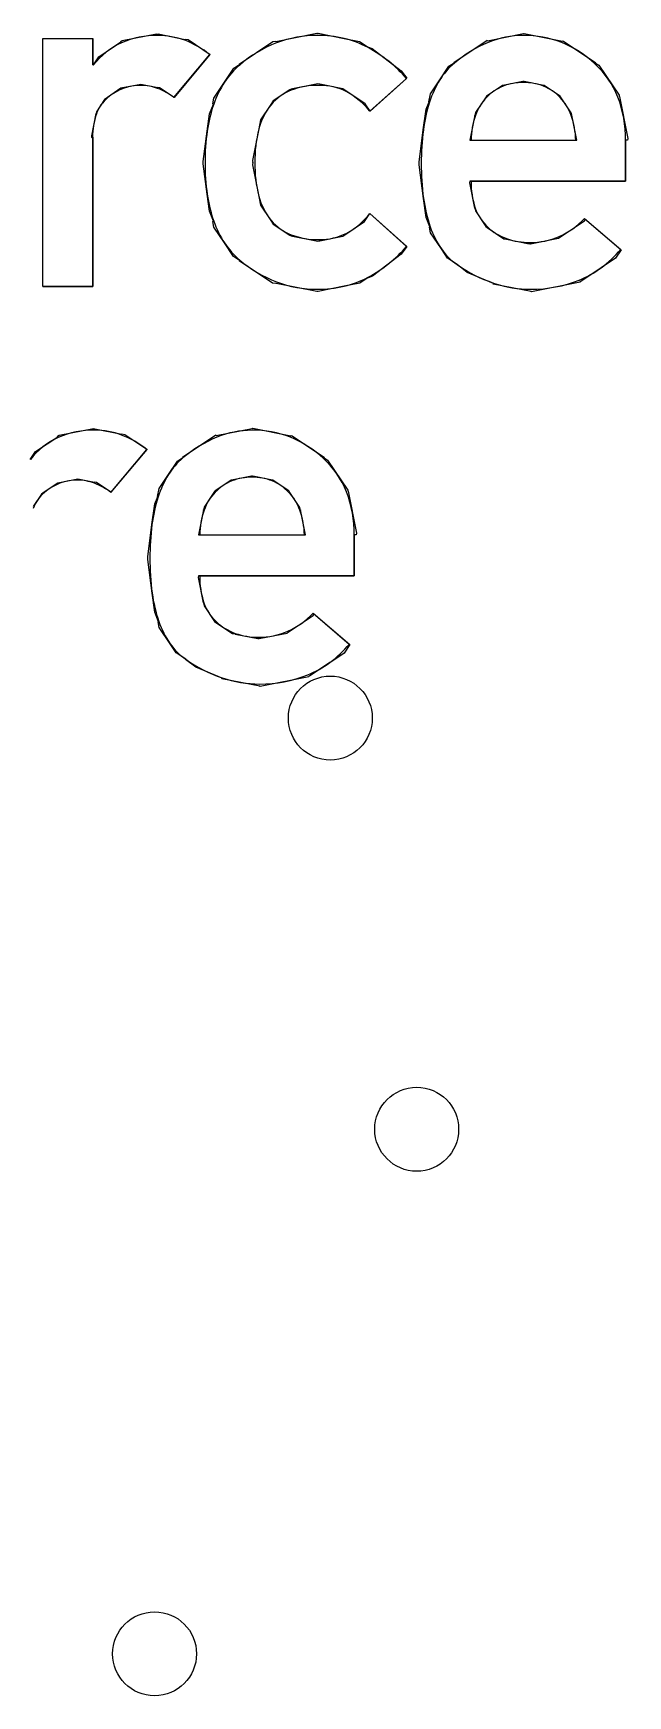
# Model space of a CAD drawing. Header units: millimetres. Extents: x 41 to 259, y 19 to 198.
# Drawn here: x 99.42 to 102.26, y 119.8 to 127.72 of the extents above; entities that cross this region are included whole.
import ezdxf

# ---------------------------------------------------------------- set-up
doc = ezdxf.new("R2010")
doc.units = ezdxf.units.MM
doc.layers.add('Mechanical13', color=56, linetype='Continuous')
doc.layers.add('ViaHoleLayer', color=16, linetype='Continuous')

msp = doc.modelspace()

# ---------------------------------------------------------------- linework, layer by layer
at = {"layer": 'Mechanical13'}
for p, q in [((99.4669, 127.6998), (99.7047, 127.6998)), ((99.4669, 126.5176), (99.4669, 127.6998)), ((99.4669, 126.5176), (99.4669, 127.6998)), ((99.4669, 127.6998), (99.7047, 127.6998)), ((99.7047, 127.5735), (99.7047, 127.6998)), ((99.7047, 127.6998), (99.7047, 127.5735)), ((99.7335, 127.6117), (99.8396, 127.6826)), ((99.8388, 127.6846), (99.8457, 127.6892)), ((99.8396, 127.6826), (99.8388, 127.6846)), ((99.8457, 127.6892), (100.0092, 127.7217)), ((100.0092, 127.7217), (100.0169, 127.7202)), ((100.0169, 127.7202), (100.0168, 127.7206)), ((100.0168, 127.7206), (100.0169, 127.7206)), ((100.0169, 127.7206), (100.1452, 127.6951)), ((100.1452, 127.6951), (100.1458, 127.6965)), ((100.1458, 127.6965), (100.1594, 127.6938)), ((100.1594, 127.6938), (100.2648, 127.6234)), ((100.4032, 127.5763), (100.5645, 127.6841)), ((100.5645, 127.6841), (100.5783, 127.6868)), ((100.5783, 127.6868), (100.579, 127.6853)), ((100.579, 127.6853), (100.7743, 127.7241)), ((100.7743, 127.7241), (100.7768, 127.7236)), ((100.7767, 127.7236), (100.7795, 127.7241)), ((100.7768, 127.7236), (100.7767, 127.7236)), ((100.7795, 127.7241), (100.9043, 127.6993)), ((100.9043, 127.6993), (100.9043, 127.6993)), ((100.9043, 127.6993), (100.9776, 127.6847)), ((100.9776, 127.6847), (101.0187, 127.6573)), ((101.0187, 127.6573), (101.0194, 127.6585)), ((101.0194, 127.6585), (101.0376, 127.651)), ((101.4266, 127.5848), (101.5858, 127.6911)), ((101.5858, 127.6911), (101.5863, 127.6912)), ((101.5863, 127.6912), (101.5877, 127.688)), ((101.5877, 127.688), (101.7593, 127.7222)), ((101.7593, 127.7224), (101.7629, 127.7231)), ((101.7593, 127.7222), (101.7593, 127.7224)), ((101.7629, 127.7231), (101.9446, 127.687)), ((101.9446, 127.687), (101.9451, 127.6881)), ((101.9451, 127.6881), (101.9497, 127.6872)), ((101.9497, 127.6872), (102.1047, 127.5837)), ((99.7083, 127.5741), (99.7335, 127.6117)), ((100.0922, 127.4172), (100.2638, 127.6222)), ((100.2638, 127.6222), (100.0926, 127.4178)), ((100.2648, 127.6234), (100.2638, 127.6222)), ((101.0376, 127.651), (101.1755, 127.5452)), ((101.4035, 127.5667), (101.4281, 127.5831)), ((101.4281, 127.5831), (101.4266, 127.5848)), ((102.1047, 127.5837), (102.1033, 127.5823)), ((102.1033, 127.5823), (102.1193, 127.5715)), ((99.7047, 127.5735), (99.7083, 127.5741)), ((99.7047, 127.5735), (99.7091, 127.5735)), ((100.3337, 127.4909), (100.3779, 127.557)), ((100.3779, 127.557), (100.4045, 127.5748)), ((100.4045, 127.5748), (100.4032, 127.5763)), ((101.0265, 127.3522), (101.202, 127.5085)), ((101.202, 127.5085), (101.0273, 127.3528)), ((101.1755, 127.5452), (101.203, 127.5094)), ((101.203, 127.5094), (101.202, 127.5085)), ((101.3161, 127.436), (101.3603, 127.5022)), ((101.3603, 127.5022), (101.3604, 127.5022)), ((101.3604, 127.5022), (101.4035, 127.5667)), ((102.1193, 127.5715), (102.215, 127.4283)), ((99.8396, 127.4616), (99.7749, 127.4183)), ((99.9347, 127.4805), (99.8396, 127.4616)), ((99.9348, 127.4805), (99.9347, 127.4805)), ((99.9348, 127.48), (99.9348, 127.4805)), ((100.0151, 127.464), (99.9348, 127.48)), ((100.0156, 127.4653), (100.0151, 127.464)), ((100.024, 127.4636), (100.0156, 127.4653)), ((100.0926, 127.4178), (100.024, 127.4636)), ((100.2831, 127.4151), (100.3337, 127.4909)), ((100.3337, 127.4909), (100.3337, 127.4909)), ((100.6449, 127.4551), (100.5662, 127.4025)), ((100.6501, 127.4561), (100.6449, 127.4551)), ((100.7786, 127.4829), (100.6497, 127.4572)), ((100.6497, 127.4572), (100.6501, 127.4561)), ((100.7862, 127.4814), (100.7786, 127.4829)), ((100.786, 127.4808), (100.7862, 127.4814)), ((100.7882, 127.4812), (100.786, 127.4808)), ((100.8976, 127.4594), (100.7882, 127.4812)), ((100.917, 127.4465), (100.8976, 127.4594)), ((100.9169, 127.4463), (100.917, 127.4465)), ((101.0035, 127.3885), (100.9169, 127.4463)), ((101.3083, 127.3971), (101.3161, 127.436)), ((101.5805, 127.4214), (101.5305, 127.3466)), ((101.5822, 127.4239), (101.5805, 127.4214)), ((101.5805, 127.4214), (101.5805, 127.4214)), ((101.659, 127.4752), (101.5822, 127.4239)), ((101.6607, 127.4756), (101.659, 127.4752)), ((101.6608, 127.4755), (101.6607, 127.4756)), ((101.7562, 127.4944), (101.6608, 127.4755)), ((101.7594, 127.4938), (101.7562, 127.4944)), ((101.7623, 127.4943), (101.7593, 127.4937)), ((101.7593, 127.4937), (101.7594, 127.4938)), ((101.8566, 127.4756), (101.7623, 127.4943)), ((101.8567, 127.4758), (101.8566, 127.4756)), ((101.8574, 127.4756), (101.8567, 127.4758)), ((101.9341, 127.4244), (101.8574, 127.4756)), ((101.9362, 127.4213), (101.9341, 127.4244)), ((101.9363, 127.4214), (101.9362, 127.4213)), ((101.9869, 127.3455), (101.9363, 127.4214)), ((102.215, 127.4283), (102.2162, 127.4227)), ((102.2162, 127.4227), (102.2168, 127.4229)), ((102.2168, 127.4229), (102.2566, 127.2231)), ((99.7195, 127.3414), (99.6984, 127.2353)), ((99.7206, 127.3411), (99.7195, 127.3414)), ((99.7223, 127.3496), (99.7206, 127.3411)), ((99.7618, 127.4087), (99.7223, 127.3496)), ((99.7753, 127.4178), (99.7618, 127.4087)), ((99.7749, 127.4183), (99.7753, 127.4178)), ((100.2616, 127.3398), (100.2809, 127.3864)), ((100.2776, 127.3876), (100.2831, 127.4151)), ((100.2809, 127.3864), (100.2776, 127.3876)), ((100.5543, 127.3844), (100.5057, 127.3116)), ((100.5662, 127.4025), (100.5542, 127.3845)), ((100.5542, 127.3845), (100.5543, 127.3844)), ((101.0273, 127.3528), (101.0035, 127.3885)), ((101.2816, 127.2634), (101.2947, 127.3625)), ((101.2947, 127.3625), (101.3089, 127.3969)), ((101.3089, 127.3969), (101.3083, 127.3971)), ((101.5305, 127.3466), (101.5278, 127.3329)), ((101.9894, 127.333), (101.9869, 127.3455)), ((100.2509, 127.2582), (100.2616, 127.3398)), ((100.4966, 127.2688), (100.4664, 127.117)), ((100.4971, 127.2686), (100.4966, 127.2688)), ((100.5057, 127.3116), (100.4971, 127.2686)), ((101.2615, 127.1103), (101.2816, 127.2634)), ((101.2816, 127.2634), (101.2816, 127.2634)), ((101.5267, 127.3333), (101.5031, 127.2145)), ((101.5278, 127.3329), (101.5267, 127.3333)), ((101.9906, 127.3334), (101.9894, 127.333)), ((102.0143, 127.2146), (101.9906, 127.3334)), ((99.6984, 127.2353), (99.6998, 127.228)), ((99.6998, 127.228), (99.7047, 127.2281)), ((99.7047, 126.5176), (99.7047, 127.2281)), ((99.7047, 127.2281), (99.7047, 126.5176)), ((100.2317, 127.1125), (100.2509, 127.2582)), ((100.2509, 127.2582), (100.2509, 127.2582)), ((101.5031, 127.2145), (101.5096, 127.2145)), ((101.5096, 127.2145), (102.0143, 127.2146)), ((101.5096, 127.2145), (102.0086, 127.2145)), ((102.2457, 127.0188), (102.2457, 127.2145)), ((102.2548, 127.2143), (102.2457, 127.2145)), ((102.2457, 127.2145), (102.2457, 127.0188)), ((102.2566, 127.2231), (102.2548, 127.2143)), ((100.2324, 127.1073), (100.2317, 127.1125)), ((100.2317, 127.1021), (100.2324, 127.1074)), ((100.2324, 127.1074), (100.2324, 127.1073)), ((100.4664, 127.117), (100.4684, 127.1072)), ((100.4685, 127.1075), (100.4665, 127.0977)), ((100.4684, 127.1072), (100.4685, 127.1075)), ((101.2614, 127.097), (101.2624, 127.1041)), ((101.2623, 127.104), (101.2615, 127.1103)), ((101.2624, 127.1041), (101.2623, 127.104)), ((100.2509, 126.9566), (100.2317, 127.1021)), ((100.4665, 127.0977), (100.4966, 126.9466)), ((101.2825, 126.9372), (101.2614, 127.097)), ((100.2616, 126.8755), (100.2509, 126.9566)), ((100.2509, 126.9566), (100.2509, 126.9566)), ((100.4966, 126.9466), (100.4971, 126.9468)), ((100.4971, 126.9468), (100.5055, 126.9044)), ((101.5036, 127.0189), (101.5022, 127.0115)), ((101.5022, 127.0115), (101.5263, 126.8901)), ((102.2457, 127.0188), (101.5036, 127.0189)), ((101.5096, 127.0188), (102.2457, 127.0188)), ((100.281, 126.8287), (100.2616, 126.8755)), ((100.5055, 126.9044), (100.5543, 126.8315)), ((101.2945, 126.846), (101.2825, 126.9372)), ((101.2825, 126.9372), (101.2825, 126.9372)), ((101.5263, 126.8901), (101.5273, 126.8904)), ((101.5273, 126.8904), (101.5299, 126.8771)), ((101.5299, 126.8771), (101.58, 126.8023)), ((100.2776, 126.8275), (100.281, 126.8287)), ((100.2829, 126.8006), (100.2776, 126.8275)), ((100.3337, 126.7246), (100.2829, 126.8006)), ((100.5543, 126.8315), (100.5541, 126.8314)), ((100.5541, 126.8314), (100.5659, 126.8138)), ((100.5659, 126.8138), (100.6446, 126.7612)), ((100.9174, 126.7704), (101.0017, 126.8267)), ((101.0017, 126.8267), (101.0271, 126.8647)), ((101.0265, 126.8652), (101.202, 126.7078)), ((101.0265, 126.8652), (101.0271, 126.8648)), ((101.0271, 126.8647), (101.0265, 126.8652)), ((101.0271, 126.8648), (101.0271, 126.8647)), ((101.0271, 126.8647), (101.203, 126.707)), ((101.3132, 126.8008), (101.2945, 126.846)), ((101.3109, 126.8), (101.3132, 126.8008)), ((101.3162, 126.7732), (101.3109, 126.8)), ((101.58, 126.8023), (101.5868, 126.7977)), ((101.5868, 126.7977), (101.5866, 126.7975)), ((101.5866, 126.7975), (101.6651, 126.745)), ((101.9316, 126.7506), (102.0505, 126.8301)), ((102.0505, 126.8301), (102.0551, 126.8369)), ((102.0506, 126.8412), (102.2228, 126.6941)), ((102.0551, 126.8369), (102.0506, 126.8412)), ((102.0506, 126.8412), (102.2256, 126.6918)), ((100.3769, 126.66), (100.3337, 126.7246)), ((100.3337, 126.7246), (100.3337, 126.7246)), ((100.6446, 126.7612), (100.6501, 126.7601)), ((100.6501, 126.7601), (100.6497, 126.759)), ((100.6497, 126.759), (100.7786, 126.7334)), ((100.7786, 126.7334), (100.7862, 126.7349)), ((100.7862, 126.7349), (100.786, 126.7356)), ((100.786, 126.7356), (100.7884, 126.7351)), ((100.7884, 126.7351), (100.8975, 126.7568)), ((100.8975, 126.7568), (100.9175, 126.7702)), ((100.9175, 126.7702), (100.9174, 126.7704)), ((101.3678, 126.696), (101.3162, 126.7732)), ((101.6651, 126.745), (101.678, 126.7424)), ((101.678, 126.7424), (101.6779, 126.7422)), ((101.6779, 126.7422), (101.7869, 126.7205)), ((101.7869, 126.7205), (101.7911, 126.7213)), ((101.7911, 126.7213), (101.791, 126.7207)), ((101.791, 126.7207), (101.793, 126.7203)), ((101.793, 126.7203), (101.9257, 126.7467)), ((101.9257, 126.7467), (101.9316, 126.7506)), ((101.9316, 126.7506), (101.9316, 126.7506)), ((100.4046, 126.6415), (100.3769, 126.66)), ((100.4034, 126.6401), (100.4046, 126.6415)), ((100.5625, 126.5337), (100.4034, 126.6401)), ((101.1757, 126.6715), (101.0396, 126.567)), ((101.203, 126.707), (101.1757, 126.6715)), ((101.3972, 126.652), (101.3678, 126.696)), ((101.3678, 126.696), (101.3678, 126.696)), ((101.4426, 126.6217), (101.3972, 126.652)), ((102.1988, 126.6516), (102.1298, 126.6055)), ((102.2256, 126.6918), (102.1988, 126.6516)), ((101.0188, 126.5594), (100.9791, 126.5329)), ((101.0193, 126.5586), (101.0188, 126.5594)), ((101.0396, 126.567), (101.0193, 126.5586)), ((101.4422, 126.6212), (101.4426, 126.6217)), ((101.4911, 126.5837), (101.4422, 126.6212)), ((101.6157, 126.5321), (101.4911, 126.5837)), ((102.1297, 126.6057), (102.0335, 126.5413)), ((102.1298, 126.6055), (102.1297, 126.6057)), ((99.4669, 126.5176), (99.7047, 126.5176)), ((99.7047, 126.5176), (99.4669, 126.5176)), ((100.5785, 126.5306), (100.5625, 126.5337)), ((100.5791, 126.532), (100.5785, 126.5306)), ((100.7742, 126.4932), (100.5791, 126.532)), ((100.7768, 126.4937), (100.7742, 126.4932)), ((100.7795, 126.4932), (100.7767, 126.4937)), ((100.7767, 126.4937), (100.7768, 126.4937)), ((100.9043, 126.518), (100.7795, 126.4932)), ((100.9791, 126.5329), (100.9043, 126.518)), ((100.9043, 126.518), (100.9043, 126.518)), ((101.6147, 126.5289), (101.6157, 126.5321)), ((101.7954, 126.493), (101.6147, 126.5289)), ((101.7954, 126.4922), (101.7954, 126.493)), ((101.7972, 126.4919), (101.7954, 126.4922)), ((102.0288, 126.538), (101.7972, 126.4919)), ((102.0335, 126.5413), (102.0279, 126.5402)), ((102.0279, 126.5402), (102.0288, 126.538)), ((99.5445, 125.8077), (99.708, 125.8402)), ((99.708, 125.8402), (99.7157, 125.8387)), ((99.7157, 125.8387), (99.7155, 125.8391)), ((99.7155, 125.8391), (99.7156, 125.8391)), ((99.7156, 125.8391), (99.8439, 125.8136)), ((100.2937, 125.8065), (100.4652, 125.8407)), ((100.4652, 125.8409), (100.4689, 125.8416)), ((100.4652, 125.8407), (100.4652, 125.8409)), ((100.4689, 125.8416), (100.6505, 125.8054)), ((99.4322, 125.7302), (99.5383, 125.8011)), ((99.5376, 125.8031), (99.5445, 125.8077)), ((99.5383, 125.8011), (99.5376, 125.8031)), ((99.8439, 125.8136), (99.8445, 125.815)), ((99.8445, 125.815), (99.8582, 125.8123)), ((99.8582, 125.8123), (99.9635, 125.7419)), ((100.1326, 125.7033), (100.2918, 125.8096)), ((100.2918, 125.8096), (100.2923, 125.8097)), ((100.2923, 125.8097), (100.2937, 125.8065)), ((100.6505, 125.8054), (100.6511, 125.8066)), ((100.6511, 125.8066), (100.6557, 125.8057)), ((100.6557, 125.8057), (100.8106, 125.7021)), ((99.4071, 125.6926), (99.4322, 125.7302)), ((99.791, 125.5357), (99.9626, 125.7407)), ((99.9626, 125.7407), (99.7914, 125.5363)), ((99.9635, 125.7419), (99.9626, 125.7407)), ((100.0663, 125.6207), (100.1094, 125.6852)), ((100.1094, 125.6852), (100.134, 125.7016)), ((100.134, 125.7016), (100.1326, 125.7033)), ((100.8106, 125.7021), (100.8092, 125.7007)), ((100.8092, 125.7007), (100.8253, 125.69)), ((100.8253, 125.69), (100.921, 125.5468)), ((99.6334, 125.599), (99.5384, 125.5801)), ((99.6335, 125.599), (99.6334, 125.599)), ((99.6336, 125.5985), (99.6335, 125.599)), ((99.7139, 125.5825), (99.6336, 125.5985)), ((100.022, 125.5545), (100.0662, 125.6207)), ((100.0662, 125.6207), (100.0663, 125.6207)), ((100.4622, 125.6129), (100.3668, 125.594)), ((100.4653, 125.6123), (100.4622, 125.6129)), ((100.4682, 125.6128), (100.4652, 125.6122)), ((100.4652, 125.6122), (100.4653, 125.6123)), ((100.5625, 125.5941), (100.4682, 125.6128)), ((99.4606, 125.5272), (99.4211, 125.4681)), ((99.4741, 125.5363), (99.4606, 125.5272)), ((99.5384, 125.5801), (99.4736, 125.5368)), ((99.4736, 125.5368), (99.4741, 125.5363)), ((99.7144, 125.5838), (99.7139, 125.5825)), ((99.7228, 125.5821), (99.7144, 125.5838)), ((99.7914, 125.5363), (99.7228, 125.5821)), ((100.0142, 125.5156), (100.022, 125.5545)), ((100.2864, 125.5399), (100.2364, 125.4651)), ((100.2881, 125.5424), (100.2864, 125.5399)), ((100.2864, 125.5399), (100.2864, 125.5399)), ((100.3649, 125.5937), (100.2881, 125.5424)), ((100.3667, 125.5941), (100.3649, 125.5937)), ((100.3668, 125.594), (100.3667, 125.5941)), ((100.5626, 125.5943), (100.5625, 125.5941)), ((100.5633, 125.5941), (100.5626, 125.5943)), ((100.6401, 125.5428), (100.5633, 125.5941)), ((100.6421, 125.5398), (100.6401, 125.5428)), ((100.6422, 125.5399), (100.6421, 125.5398)), ((100.6929, 125.464), (100.6422, 125.5399)), ((100.921, 125.5468), (100.9221, 125.5412)), ((100.9221, 125.5412), (100.9228, 125.5414)), ((100.9228, 125.5414), (100.9625, 125.3416)), ((99.9876, 125.3819), (100.0006, 125.481)), ((100.0006, 125.481), (100.0148, 125.5154)), ((100.0148, 125.5154), (100.0142, 125.5156)), ((100.2326, 125.4518), (100.209, 125.333)), ((100.2337, 125.4514), (100.2326, 125.4518)), ((100.2364, 125.4651), (100.2337, 125.4514)), ((100.6953, 125.4515), (100.6929, 125.464)), ((100.6966, 125.4519), (100.6953, 125.4515)), ((100.7202, 125.3331), (100.6966, 125.4519)), ((99.9674, 125.2288), (99.9876, 125.3819)), ((100.209, 125.333), (100.2155, 125.333)), ((100.2155, 125.333), (100.7202, 125.3331)), ((100.2155, 125.333), (100.7145, 125.333)), ((100.9517, 125.1373), (100.9517, 125.333)), ((100.9607, 125.3328), (100.9517, 125.333)), ((100.9517, 125.333), (100.9517, 125.1373)), ((100.9625, 125.3416), (100.9607, 125.3328)), ((99.9682, 125.2225), (99.9674, 125.2288)), ((99.9674, 125.2155), (99.9683, 125.2226)), ((99.9884, 125.0557), (99.9674, 125.2155)), ((99.9683, 125.2226), (99.9682, 125.2225)), ((100.2096, 125.1374), (100.2081, 125.13)), ((100.2081, 125.13), (100.2322, 125.0086)), ((100.9517, 125.1373), (100.2096, 125.1374)), ((100.2155, 125.1373), (100.9517, 125.1373)), ((100.0004, 124.9645), (99.9884, 125.0557)), ((99.9884, 125.0557), (99.9884, 125.0557)), ((100.0192, 124.9193), (100.0004, 124.9645)), ((100.2322, 125.0086), (100.2332, 125.0089)), ((100.2332, 125.0089), (100.2359, 124.9956)), ((100.2359, 124.9956), (100.2859, 124.9208)), ((100.0168, 124.9185), (100.0192, 124.9193)), ((100.0222, 124.8917), (100.0168, 124.9185)), ((100.0737, 124.8145), (100.0222, 124.8917)), ((100.2859, 124.9208), (100.2927, 124.9162)), ((100.2927, 124.9162), (100.2925, 124.916)), ((100.2925, 124.916), (100.3711, 124.8635)), ((100.6376, 124.8691), (100.7565, 124.9486)), ((100.7565, 124.9486), (100.761, 124.9554)), ((100.7566, 124.9597), (100.9287, 124.8126)), ((100.761, 124.9554), (100.7566, 124.9597)), ((100.7566, 124.9597), (100.9316, 124.8102)), ((100.1031, 124.7705), (100.0737, 124.8145)), ((100.0737, 124.8145), (100.0737, 124.8145)), ((100.3711, 124.8635), (100.3839, 124.8609)), ((100.3839, 124.8609), (100.3839, 124.8607)), ((100.3839, 124.8607), (100.4929, 124.839)), ((100.4929, 124.839), (100.497, 124.8398)), ((100.497, 124.8398), (100.4969, 124.8392)), ((100.4969, 124.8392), (100.499, 124.8388)), ((100.499, 124.8388), (100.6316, 124.8651)), ((100.6316, 124.8651), (100.6375, 124.8691)), ((100.6375, 124.8691), (100.6376, 124.8691)), ((100.9316, 124.8102), (100.9047, 124.7701)), ((100.1485, 124.7402), (100.1031, 124.7705)), ((100.1482, 124.7397), (100.1485, 124.7402)), ((100.197, 124.7022), (100.1482, 124.7397)), ((100.9047, 124.7701), (100.8358, 124.724)), ((100.3217, 124.6506), (100.197, 124.7022)), ((100.3206, 124.6474), (100.3217, 124.6506)), ((100.5013, 124.6115), (100.3206, 124.6474)), ((100.7348, 124.6565), (100.5031, 124.6104)), ((100.7394, 124.6598), (100.7339, 124.6587)), ((100.7339, 124.6587), (100.7348, 124.6565)), ((100.8356, 124.7241), (100.7394, 124.6598)), ((100.8358, 124.724), (100.8356, 124.7241)), ((100.5013, 124.6107), (100.5013, 124.6115)), ((100.5031, 124.6104), (100.5013, 124.6107))]:
    msp.add_line(p, q, dxfattribs=at)
for centre, radius, start, end in [((99.9896, 127.3555), 0.3553, 114.64847, 142.15319), ((100.0092, 127.2943), 0.4192, 88.97157, 113.59497), ((100.0169, 127.3504), 0.363, 69.57796, 90.01507), ((99.9844, 127.2713), 0.4485, 51.47657, 69.22438), ((100.7983, 127.1197), 0.5992, 111.19891, 130.87319), ((100.7743, 127.1685), 0.545, 89.73715, 110.70174), ((100.7795, 127.1696), 0.5439, 76.74595, 90.29154), ((100.7968, 127.2482), 0.4634, 61.52107, 76.59711), ((101.8198, 127.1263), 0.5996, 112.45382, 130.61642), ((101.7599, 127.2636), 0.4499, 90.07471, 112.07948), ((101.7629, 127.2231), 0.4904, 68.61552, 90.4213), ((101.7516, 127.2088), 0.5079, 46.71041, 68.00947), ((100.7048, 127.0745), 0.66, 41.11875, 61.68989), ((101.651, 127.3192), 0.3433, 130.18678, 147.80313), ((100.6597, 127.2753), 0.3908, 130.43664, 146.52111), ((101.7593, 127.2524), 0.4706, 147.94707, 162.21605), ((101.8071, 127.2593), 0.4331, 21.77783, 47.47448), ((99.9347, 127.2321), 0.2436, 89.97623, 130.63863), ((99.934, 127.2497), 0.226, 69.27769, 89.81145), ((99.9031, 127.1718), 0.3098, 52.3882, 69.02576), ((100.7326, 127.2289), 0.4773, 146.7027, 160.77504), ((100.7378, 127.231), 0.238, 111.28537, 140.09321), ((100.7786, 127.114), 0.3618, 88.82292, 110.58411), ((100.7882, 127.1952), 0.2806, 62.86282, 90.43115), ((100.7515, 127.1365), 0.3495, 38.09922, 61.89296), ((101.7495, 127.2566), 0.2321, 112.07207, 135.73391), ((101.7562, 127.2317), 0.2577, 89.31021, 111.3684), ((101.7623, 127.2376), 0.2518, 68.38054, 90.66765), ((101.7669, 127.2571), 0.232, 44.1216, 67.67113), ((99.8907, 127.2798), 0.1788, 129.90666, 160.2022), ((100.9227, 127.1627), 0.6785, 160.78, 171.90731), ((100.7922, 127.1929), 0.3042, 141.16731, 165.60756), ((102.0142, 127.1697), 0.7385, 162.14648, 172.70929), ((101.7511, 127.2552), 0.2342, 135.75636, 160.80773), ((101.7619, 127.2523), 0.2389, 19.52786, 44.1101), ((101.6975, 127.2231), 0.5483, 359.09486, 21.03961), ((100.0223, 127.2353), 0.3177, 160.68302, 181.29037), ((101.0821, 127.117), 0.6039, 165.46945, 180.91622), ((102.4672, 127.1103), 1.1954, 172.64097, 180.30006), ((101.8873, 127.2098), 0.3777, 161.08976, 179.28665), ((101.6226, 127.2048), 0.3861, 1.44067, 19.27106), ((101.2691, 127.1125), 1.0285, 171.85838, 180.28833), ((101.2673, 127.1021), 1.0267, 179.709, 188.14864), ((101.0769, 127.0977), 0.5987, 179.08039, 194.59393), ((102.4719, 127.097), 1.2001, 179.66491, 187.65347), ((100.9189, 127.0516), 0.6746, 188.0979, 199.26764), ((100.7903, 127.0224), 0.3023, 194.46367, 218.96775), ((101.8842, 127.0115), 0.3747, 178.8844, 198.74373), ((101.9778, 127.029), 0.7013, 187.52413, 198.95834), ((101.7432, 126.9654), 0.2263, 199.17204, 227.00157), ((100.7281, 126.985), 0.4726, 199.27206, 213.43696), ((100.7374, 126.9854), 0.2379, 220.04805, 248.81534), ((100.7532, 127.0752), 0.3447, 298.31904, 322.47047), ((101.7146, 126.9382), 0.4229, 198.89883, 214.92775), ((101.7682, 126.9939), 0.2643, 227.2381, 250.26131), ((101.7675, 127.1131), 0.3925, 294.35664, 316.15337), ((100.6552, 126.9383), 0.386, 213.62024, 229.83662), ((100.7786, 127.1038), 0.3633, 249.50315, 271.17384), ((100.7884, 127.0203), 0.2797, 269.52261, 297.30315), ((100.7109, 127.1363), 0.6517, 298.08958, 318.89395), ((101.7869, 127.055), 0.3281, 250.7918, 270.71268), ((101.793, 127.0668), 0.3399, 269.65684, 293.65813), ((100.7968, 127.0993), 0.6004, 229.41885, 249.00246), ((101.6156, 126.8704), 0.303, 215.13947, 235.16911), ((101.7878, 127.0626), 0.5701, 306.80834, 319.73773), ((100.7972, 126.9719), 0.4661, 283.27566, 298.24574), ((101.8403, 127.1885), 0.6924, 234.94427, 251.11636), ((101.8531, 126.9769), 0.4624, 291.82677, 306.695), ((100.7742, 127.0537), 0.5497, 249.48994, 270.2648), ((100.7795, 127.0528), 0.5488, 269.71082, 283.1322), ((101.7958, 127.0664), 0.5625, 251.37917, 269.95967), ((101.7972, 127.1191), 0.6152, 269.83391, 291.73271), ((99.6884, 125.474), 0.3553, 114.64726, 142.15198), ((99.708, 125.4128), 0.4192, 88.97237, 113.59577), ((99.7156, 125.4689), 0.363, 69.57685, 90.01396), ((99.6832, 125.3898), 0.4485, 51.47696, 69.22477), ((100.5257, 125.2448), 0.5996, 112.45382, 130.61642), ((100.4658, 125.382), 0.4499, 90.07554, 112.08031), ((100.4689, 125.3416), 0.4904, 68.61552, 90.4213), ((100.4575, 125.3273), 0.5079, 46.70976, 68.00882), ((100.3569, 125.4377), 0.3433, 130.18678, 147.80313), ((100.513, 125.3778), 0.4331, 21.77826, 47.47491), ((100.4653, 125.3709), 0.4706, 147.94707, 162.21605), ((100.4622, 125.3502), 0.2577, 89.31021, 111.3684), ((100.4682, 125.3561), 0.2518, 68.38054, 90.66765), ((99.5895, 125.3983), 0.1788, 129.90755, 160.20309), ((99.6334, 125.3506), 0.2436, 89.97623, 130.63863), ((99.6328, 125.3682), 0.226, 69.27592, 89.80968), ((99.6019, 125.2903), 0.3098, 52.3882, 69.02576), ((100.4571, 125.3737), 0.2342, 135.75636, 160.80773), ((100.4555, 125.3751), 0.2321, 112.07334, 135.73518), ((100.4728, 125.3756), 0.232, 44.12033, 67.66985), ((100.4678, 125.3708), 0.2389, 19.52786, 44.1101), ((100.4035, 125.3416), 0.5483, 359.09473, 21.03949), ((100.7201, 125.2882), 0.7385, 162.14624, 172.70906), ((100.5932, 125.3283), 0.3777, 161.08976, 179.28665), ((100.3285, 125.3232), 0.3861, 1.44067, 19.27106), ((101.1731, 125.2288), 1.1954, 172.64097, 180.30006), ((101.1778, 125.2155), 1.2001, 179.66491, 187.65347), ((100.5901, 125.13), 0.3747, 178.88423, 198.74356), ((100.6837, 125.1475), 0.7013, 187.52413, 198.95834), ((100.4491, 125.0839), 0.2263, 199.17277, 227.0023), ((100.4206, 125.0567), 0.4229, 198.89827, 214.92719), ((100.4742, 125.1124), 0.2643, 227.23692, 250.26013), ((100.4735, 125.2316), 0.3925, 294.35744, 316.15417), ((100.3216, 124.9889), 0.303, 215.13947, 235.16911), ((100.4929, 125.1735), 0.3281, 250.7918, 270.71268), ((100.499, 125.1853), 0.3399, 269.65684, 293.65813), ((100.4937, 125.1811), 0.5701, 306.80834, 319.73773), ((100.5462, 125.307), 0.6924, 234.94527, 251.11737), ((100.5017, 125.1849), 0.5625, 251.37825, 269.95875), ((100.5031, 125.2376), 0.6152, 269.83391, 291.73271), ((100.559, 125.0954), 0.4624, 291.82783, 306.69606)]:
    msp.add_arc(centre, radius, start, end, dxfattribs=at)
at = {"layer": 'ViaHoleLayer'}
for centre in [(100.838, 124.46), (101.25, 122.5), (100, 120)]:
    msp.add_circle(centre, 0.2, dxfattribs=at)

doc.saveas('drawing.dxf')
